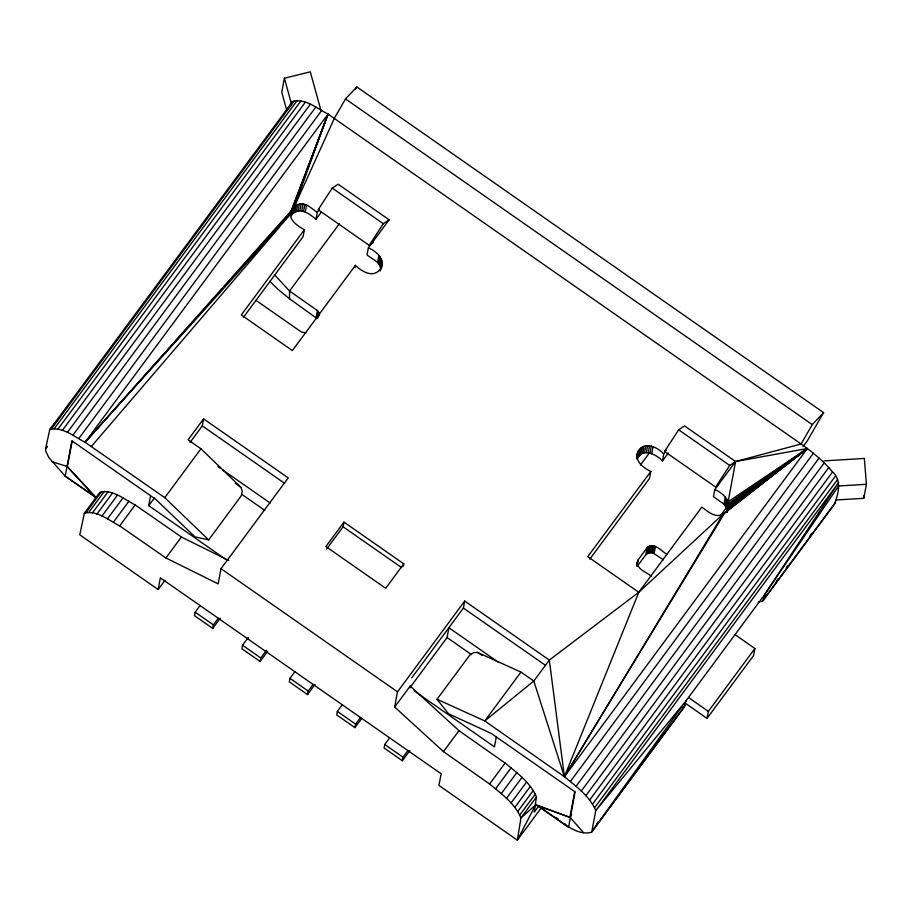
<?xml version="1.0" encoding="UTF-8"?>
<svg xmlns="http://www.w3.org/2000/svg" width="912" height="912" viewBox="0 0 912 912"><rect width="100%" height="100%" fill="white"/><g stroke="black" fill="none" stroke-linecap="round" stroke-linejoin="round"><path stroke-width="1.37" d="M274.318 274.523L289.549 291.031L317.399 310.559L318.14 311.391L316.829 318.402L289.549 298.771L289.549 291.031L339.424 223.657M667.094 554.507C661.702 551.384 653.961 541.546 647.155 547.69L638.104 559.911C634.296 568.29 646.574 572.155 651.179 576.076M539.197 805.41L534.17 812.204L536.461 796.997C530.453 782.462 516.853 772.795 505.111 763.048L458.964 730.672L410.172 686.075L394.668 707.017L443.449 751.613L489.607 784.001C501.338 793.748 514.949 803.415 520.946 817.95L517.355 840.157L438.946 785.449L441.134 773.775L160.341 577.855L158.152 589.54L79.754 534.831L84.337 513.308L99.841 492.355C112.415 488.843 124.499 499.571 135.181 504.94L181.397 537.008L228.775 560.492M96.524 497.667L65.208 476.178L48.883 457.653L45.714 451.121L45.6 448.772L49.738 429.666L292.684 101.494C305.269 97.983 317.353 108.699 328.035 114.08L291.281 210.638C287.542 219.758 297.859 226.051 304.369 229.756L303.058 236.755L243.356 317.399M373.43 242.546L369.212 245.351L318.151 209.726L332.242 188.089L338.101 184.19L389.15 219.803L368.345 247.916C376.553 250.857 387.155 261.356 379.552 270.066C372.518 278.092 361.255 271.183 355.418 265.369L292.353 350.561L241.304 314.936L304.369 229.756M638.525 450.767L637.214 457.767C643.336 448.031 656.617 454.301 662.408 461.027L663.719 454.016C657.928 447.302 644.647 441.02 638.525 450.767C632.894 459.865 643.507 468.13 650.803 471.47L649.492 478.481L589.79 559.124M538.365 805.957L565.873 825.143C572.804 829.943 583.27 835.107 591.728 832.097L595.753 810.631C589.745 796.096 576.145 786.429 564.403 776.693L533.805 681.036L520.957 672.076L477.364 652.354L473.453 652.673L469.783 655.124L437.019 699.253L484.774 720.947L533.805 681.036L549.32 660.094L638.788 592.276L723.182 514.06C735.209 506.103 724.96 493.403 714.78 489.641L735.585 461.529L801.112 443.984L812.296 424.616L823.593 412.612L356.82 86.925L345.511 98.929L334.339 118.298L294.462 206.351L293.151 213.362L290.78 216.053L292.091 209.042L328.035 114.08L801.112 443.984C812.546 452.124 823.547 461.107 832.576 471.926C842.027 480.419 838.288 493.574 834.685 503.926L762.831 600.985L758.237 602.102M727.286 512.282L726.818 508.759L735.585 461.529L684.536 425.904L678.676 429.803L664.586 451.451L715.646 487.065L717.676 485.708M72.185 441.123L67.397 466.659L95.999 497.633M225.982 559.535L148.747 505.647L150.583 495.832M190.049 442.423L202.293 425.893L203.604 418.882L288.215 477.911L221.012 568.678L218.173 583.862L165.893 557.962L119.677 525.893C108.995 520.513 96.911 509.797 84.337 513.308L88.213 509.42M320.762 109.759L310.297 71.843L284.384 78.215L281.762 92.237L286.813 110.512M200.036 605.557L195.145 612.18L194.484 615.68L212.724 628.402L220.248 618.233M212.724 628.402L213.374 624.902L218.276 618.279M290.415 215.312C290.438 210.661 293.117 206.112 297.608 204.562C305.212 201.541 311.505 208.666 317.285 212.302L315.974 219.302C310.103 214.32 300.721 207.07 293.151 213.362M291.851 214.616L293.162 207.605L328.035 114.08L85.078 442.252C74.396 436.871 62.312 426.143 49.738 429.666L56.875 420.831M294.644 212.336L295.955 205.337M296.297 211.573L297.608 204.562M298.064 211.082L299.375 204.071M299.9 210.877L301.211 203.866M301.747 210.968L303.058 203.957M303.548 211.356L304.859 204.345M305.269 212.017L306.58 205.006M248.269 637.534L242.546 645.251L241.897 648.751L260.125 661.474L267.649 651.305M316.088 317.57L317.399 310.559M317.638 318.151L318.733 312.314L318.14 311.391M318.516 316.817L318.733 312.314M260.125 661.474L260.786 657.974L266.498 650.256M354.985 267.706L355.418 265.369M368.345 247.916L367.034 254.927C371.777 259.099 379.939 261.527 380.771 268.789L382.082 261.778M294.85 671.711L289.959 678.334L289.298 681.834L307.538 694.556L315.062 684.388M377.557 262.451L378.868 255.44M378.754 263.83L380.065 256.819M379.711 265.369L381.022 258.358M380.384 267.034L381.695 260.023M380.179 270.967L380.612 268.63M381.284 268.835L382.162 263.557M307.538 694.556L308.188 691.057L313.09 684.433M326.656 549.001L343.106 526.783L343.972 522.109L403.777 563.844L403.343 566.181M342.262 704.794L337.36 711.406L336.71 714.905L354.939 727.628L361.631 718.599M354.939 727.628L355.6 724.128L360.491 717.516M389.663 737.865L384.773 744.488L384.112 747.988L402.352 760.711L409.876 750.542M394.668 707.017L397.507 691.832L464.71 601.065L549.32 660.094L564.403 776.693L484.774 720.947L520.957 672.076M409.853 687.819L410.172 686.075M411.711 677.89L463.399 608.076L464.71 601.065M402.352 760.711L403.001 757.211L407.903 750.587M410.696 686.679L447.074 637.545L448.909 627.741L498.739 662.511M496.288 737.044L494.452 746.848L414.059 690.76M636.542 457.562L637.203 454.062M636.85 457.026L637.716 452.363M536.461 796.997L520.946 817.95L535.515 805.034L569.909 817.277L574.697 791.741M638.286 456.331L639.597 449.32M639.586 455.077L640.897 448.077M641.079 454.062L642.39 447.051M642.732 453.287L644.043 446.287M644.499 452.797L645.81 445.786M646.334 452.591L647.645 445.592M648.181 452.683L649.492 445.683M649.982 453.07L651.293 446.059M651.704 453.731L653.015 446.72M637.009 564.3L637.442 561.963M636.929 565.383L637.693 560.914M637.021 565.748L638.104 559.911M637.032 566.466L637.465 564.129M637.625 565.805L645.844 554.69L647.155 547.69M645.844 554.69L646.688 553.994L647.999 546.983M646.688 553.994L647.634 553.424L648.956 546.413M647.634 553.424L648.671 553.014L649.982 546.003M648.671 553.014L649.754 552.763L651.065 545.752M649.754 552.763L650.872 552.672L652.194 545.672M650.872 552.672L652 552.763L653.311 545.752M663.423 559.82L653.095 553.014L654.406 546.014M654.132 553.436L655.443 546.425M714.78 489.641L713.469 496.641L723.991 504.176L726.818 508.759M591.728 832.097L684.262 707.108L685.995 700.861L764.564 594.727L838.607 485.993L866.4 484.306L864.359 458.428L824.003 460.891M723.991 504.176L725.302 497.165M725.188 505.544L726.499 498.533M726.146 507.083L727.457 500.072M727.206 510.503L728.517 503.492L807.359 448.522L735.585 461.529L729.725 465.428L715.646 487.065M727.195 512.259L728.597 505.282L807.359 448.522L564.403 776.693L638.788 592.276L701.852 507.095C707.712 511.347 715.43 518.677 723.182 514.06L564.403 776.693L724.687 513.034L807.359 448.522L728.129 501.748M727.719 510.549L728.152 508.212M684.889 702.935L707.051 718.382L708.362 711.371L754.885 648.535L735.083 634.695M762.831 600.985L764.564 594.727L838.709 482.471L595.753 810.631L685.995 700.861L592.606 830.433L685.129 705.443M754.885 648.535L753.574 655.546L707.051 718.382M835.985 500.004L863.778 498.317L866.4 484.306M294.462 206.351L328.035 114.08M291.965 103.387L292.684 101.494L286.368 110.888M535.515 805.034L517.355 840.157L541.876 807.029M355.395 89.387L356.82 86.925M823.593 412.612L807.268 440.906L803.119 446.515M369.212 245.351L383.291 223.702L389.15 219.803M290.005 106.67L291.601 104.333M51.847 461.666L67.032 466.454L96.159 497.77L65.208 476.178L71.831 440.758L155.599 499.217L195.043 536.906L208.666 539.927L241.304 495.706L242.296 491.397L240.939 487.396L200.948 448.795L188.1 439.835L203.604 418.882M51.574 428.731L294.53 100.559M54.332 428.549L297.278 100.377M57.935 429.119L300.892 100.958M62.312 430.441L305.269 102.269M67.34 432.47L310.297 104.31M72.903 435.161L315.86 107M78.865 438.444L321.822 110.284M86.173 512.373L101.677 491.42M88.931 512.191L104.435 491.237M92.545 512.761L108.049 491.819M317.285 212.302L319.462 209.35M96.911 514.083L112.427 493.141M315.974 219.302L321.058 212.439M101.95 516.112L117.454 495.17M107.513 518.803L123.017 497.861M113.476 522.086L128.98 501.144M119.677 525.893L135.181 504.94M148.747 505.647L154.664 497.644M208.666 539.927L164.764 497.667L200.948 448.795M165.893 557.962L181.397 537.008M158.152 589.54L164.924 580.397M343.972 522.109L325.88 546.55L385.685 588.286L403.777 563.844M637.089 459.032L641.318 453.321M640.384 465.052L648.842 453.629M443.449 751.613L458.964 730.672M650.803 471.47L587.738 556.651L638.788 592.276M663.719 454.016L665.179 452.056M662.408 461.027L668.336 453.013M489.607 784.001L505.111 763.048M495.638 788.743L511.142 767.79M501.304 793.565L516.819 772.624M506.479 798.365L521.983 777.423M720.583 515.588L726.499 507.596M511.016 803.016L526.532 782.074M514.824 807.405L530.328 786.452M517.788 811.418L533.292 790.465M519.851 814.963L535.355 794.01M570.433 781.424L813.39 453.264M576.11 786.258L819.067 458.098M581.275 791.057L824.231 462.886M569.909 817.277L571.596 815.009M585.823 795.709L828.769 467.537M589.619 800.086L832.576 471.926M592.583 804.11L835.54 475.939M594.647 807.644L837.604 479.484M596.63 823.935L598.306 821.666M651.305 750.086L652.981 747.817M661.394 736.451L663.081 734.183M763.538 598.489L766.069 595.069M776.215 581.366L777.902 579.074M786.361 567.663L788.048 565.383M810.027 535.686L811.714 533.406M763.709 599.321L835.563 502.261M91.382 446.47L290.54 214.115L85.078 442.252L164.764 497.667M291.281 210.638L85.078 442.252L290.768 212.348M725.986 511.78L807.359 448.522L728.38 507.049M727.046 510.344L807.359 448.522L727.856 508.748M664.586 451.451L666.626 450.095M682.427 708.043L684.262 707.108M305.851 332.743L301.473 332.071L255.987 300.367M652 552.763L653.095 553.014M477.364 652.354L482.083 655.397M688.537 697.555L708.362 711.371M345.511 98.929L812.296 424.616M332.242 188.089L383.291 223.702M678.676 429.803L729.725 465.428M202.293 425.893L284.578 483.303M463.399 608.076L545.684 665.486M343.106 526.783L401.759 567.709M217.934 466.579L220.248 468.198M222.574 469.817L270.089 502.968M241.6 494.19L264.776 510.355M447.074 637.545L471.401 654.531M221.012 568.678L397.507 691.832M555.784 817.334L558.076 818.93M195.145 612.18L213.374 624.902M242.546 645.251L260.786 657.974M289.959 678.334L308.188 691.057M337.36 711.406L355.6 724.128M384.773 744.488L403.001 757.211M235.285 483.155L240.939 487.396M289.549 298.771L277.841 289.195L269.804 281.295M583.532 832.633L570.274 817.585L536.142 804.783L568.575 827.389L575.084 791.878L491.317 733.465L448.499 713.754L437.019 699.253M564.961 823.73L565.873 825.143M284.384 78.215L291.236 103.022M319.177 313.318L319.553 315.449M863.561 495.592L863.778 498.317M47.253 446.47L45.6 448.772L47.287 446.492"/></g></svg>
